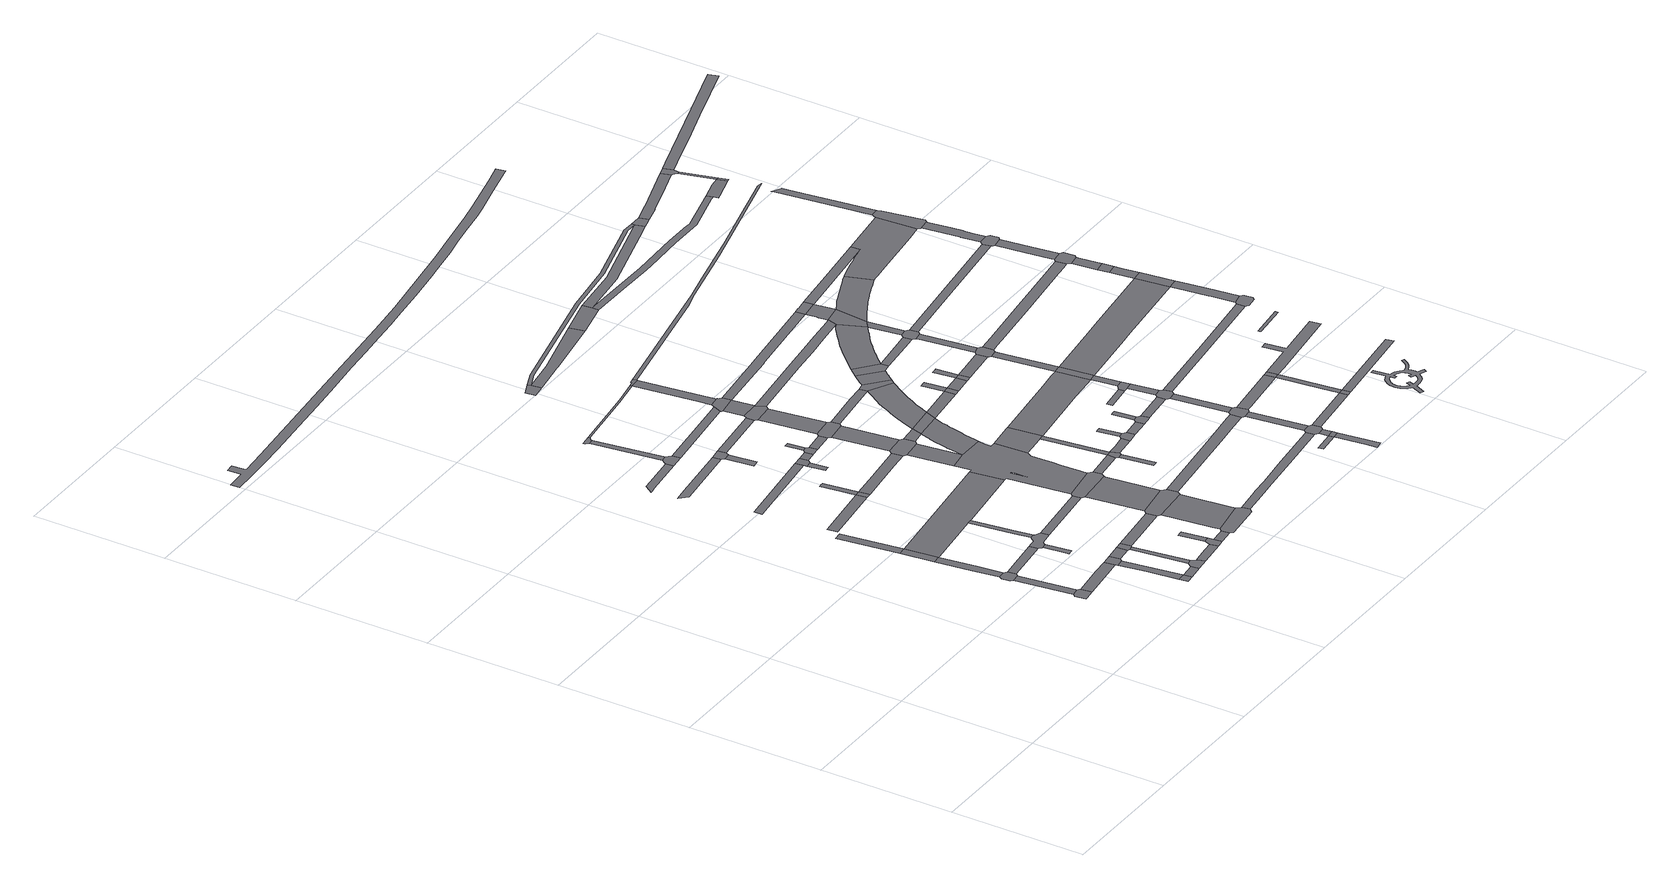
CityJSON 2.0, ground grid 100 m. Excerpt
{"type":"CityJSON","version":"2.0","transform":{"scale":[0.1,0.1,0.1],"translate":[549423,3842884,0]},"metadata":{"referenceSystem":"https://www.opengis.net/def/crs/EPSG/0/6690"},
"CityObjects":{
"road1":{"type":"Road","geometry":[{"type":"MultiSurface","lod":"1","boundaries":[[[0,1,2,3,4,5,6,7,8]]]}]},
"road2":{"type":"Road","attributes":{"RoadStructureAttribute.sectionType":"1"},"geometry":[{"type":"MultiSurface","lod":"1","boundaries":[[[9,10,2,1]]]}]},
"road3":{"type":"Road","geometry":[{"type":"MultiSurface","lod":"1","boundaries":[[[11,12,13,14,15,10,9,16,17]]]}]},
"road4":{"type":"Road","attributes":{"RoadStructureAttribute.sectionType":"1"},"geometry":[{"type":"MultiSurface","lod":"1","boundaries":[[[18,19,20,21,13,12]]]}]},
"road5":{"type":"Road","geometry":[{"type":"MultiSurface","lod":"1","boundaries":[[[22,23,20,19]]]}]},
"road6":{"type":"Road","attributes":{"RoadStructureAttribute.sectionType":"1"},"geometry":[{"type":"MultiSurface","lod":"1","boundaries":[[[24,25,8,7,26,27,28]]]}]},
"road7":{"type":"Road","attributes":{"RoadStructureAttribute.sectionType":"1"},"geometry":[{"type":"MultiSurface","lod":"1","boundaries":[[[29,30,23,22]]]}]},
"road8":{"type":"Road","attributes":{"RoadStructureAttribute.sectionType":"1"},"geometry":[{"type":"MultiSurface","lod":"1","boundaries":[[[31,32,17,16,33]]]}]},
"road9":{"type":"Road","geometry":[{"type":"MultiSurface","lod":"1","boundaries":[[[34,35,36,37]]]}]},
"road10":{"type":"Road","attributes":{"RoadStructureAttribute.sectionType":"1"},"geometry":[{"type":"MultiSurface","lod":"1","boundaries":[[[38,39,40,41,35,34]]]}]},
"road11":{"type":"Road","geometry":[{"type":"MultiSurface","lod":"1","boundaries":[[[42,24,28,39,38,43]]]}]},
"road12":{"type":"Road","attributes":{"RoadStructureAttribute.sectionType":"1"},"geometry":[{"type":"MultiSurface","lod":"1","boundaries":[[[44,45,34,37,46]]]}]},
"road13":{"type":"Road","geometry":[{"type":"MultiSurface","lod":"1","boundaries":[[[47,48,49,50,51,52,53]]]}]},
"road14":{"type":"Road","attributes":{"RoadStructureAttribute.sectionType":"1"},"geometry":[{"type":"MultiSurface","lod":"1","boundaries":[[[54,42,43,55]]]}]},
"road15":{"type":"Road","geometry":[{"type":"MultiSurface","lod":"1","boundaries":[[[56,57,44,46,58,59]]]}]},
"road16":{"type":"Road","geometry":[{"type":"MultiSurface","lod":"1","boundaries":[[[60,61,62,63,64,65,66,67,68,31,33,69,70,53,52,71,72,73,74,75]]]}]},
"road17":{"type":"Road","attributes":{"RoadStructureAttribute.sectionType":"1"},"geometry":[{"type":"MultiSurface","lod":"1","boundaries":[[[76,77,78,79]]]}]},
"road18":{"type":"Road","attributes":{"RoadStructureAttribute.sectionType":"1"},"geometry":[{"type":"MultiSurface","lod":"1","boundaries":[[[80,81,57,56]]]}]},
"road19":{"type":"Road","geometry":[{"type":"MultiSurface","lod":"1","boundaries":[[[82,54,55,81,80,83]]]}]},
"road20":{"type":"Road","attributes":{"RoadStructureAttribute.sectionType":"1"},"geometry":[{"type":"MultiSurface","lod":"1","boundaries":[[[84,85,86,87,63,62]]]}]},
"road21":{"type":"Road","attributes":{"RoadStructureAttribute.sectionType":"1"},"geometry":[{"type":"MultiSurface","lod":"1","boundaries":[[[88,89,90,91,92,93,94]]]}]},
"road22":{"type":"Road","attributes":{"RoadStructureAttribute.sectionType":"1"},"geometry":[{"type":"MultiSurface","lod":"1","boundaries":[[[95,96,97,59,58,98]]]}]},
"road23":{"type":"Road","geometry":[{"type":"MultiSurface","lod":"1","boundaries":[[[99,22,19,100,86,85,101,102]]]}]},
"road24":{"type":"Road","attributes":{"RoadStructureAttribute.sectionType":"1"},"geometry":[{"type":"MultiSurface","lod":"1","boundaries":[[[103,104,105,106,107,108]]]}]},
"road25":{"type":"Road","attributes":{"RoadStructureAttribute.sectionType":"1"},"geometry":[{"type":"MultiSurface","lod":"1","boundaries":[[[109,110,111,112]]]}]},
"road26":{"type":"Road","geometry":[{"type":"MultiSurface","lod":"1","boundaries":[[[113,76,79,114]]]}]},
"road27":{"type":"Road","geometry":[{"type":"MultiSurface","lod":"1","boundaries":[[[115,116,95,98,117,118]]]}]},
"road28":{"type":"Road","attributes":{"RoadStructureAttribute.sectionType":"1"},"geometry":[{"type":"MultiSurface","lod":"1","boundaries":[[[119,120,121,76,113]]]}]},
"road29":{"type":"Road","attributes":{"RoadStructureAttribute.sectionType":"1"},"geometry":[{"type":"MultiSurface","lod":"1","boundaries":[[[122,82,83,123,124]]]}]},
"road30":{"type":"Road","geometry":[{"type":"MultiSurface","lod":"1","boundaries":[[[125,126,127,116,115]]]}]},
"road31":{"type":"Road","attributes":{"RoadStructureAttribute.sectionType":"1"},"geometry":[{"type":"MultiSurface","lod":"1","boundaries":[[[128,75,74,129]]]}]},
"road32":{"type":"Road","geometry":[{"type":"MultiSurface","lod":"1","boundaries":[[[130,131,132,133,88,94,134,135]]]}]},
"road33":{"type":"Road","attributes":{"RoadStructureAttribute.sectionType":"1"},"geometry":[{"type":"MultiSurface","lod":"1","boundaries":[[[136,137,118,117,138]]]}]},
"road34":{"type":"Road","attributes":{"RoadStructureAttribute.sectionType":"1"},"geometry":[{"type":"MultiSurface","lod":"1","boundaries":[[[139,140,141,142,131,130]]]}]},
"road35":{"type":"Road","geometry":[{"type":"MultiSurface","lod":"1","boundaries":[[[143,144,145,146,141,140,147,148]]]}]},
"road36":{"type":"Road","geometry":[{"type":"MultiSurface","lod":"1","boundaries":[[[149,150,151,152,153,154]]]}]},
"road37":{"type":"Road","geometry":[{"type":"MultiSurface","lod":"1","boundaries":[[[155,103,108,154,153,156]]]}]},
"road38":{"type":"Road","geometry":[{"type":"MultiSurface","lod":"1","boundaries":[[[157,158,159,160,161]]]}]},
"road39":{"type":"Road","attributes":{"RoadStructureAttribute.sectionType":"1"},"geometry":[{"type":"MultiSurface","lod":"1","boundaries":[[[162,163,113,114,164,165,166]]]}]},
"road40":{"type":"Road","geometry":[{"type":"MultiSurface","lod":"1","boundaries":[[[167,109,112,161,160,168]]]}]},
"road41":{"type":"Road","geometry":[{"type":"MultiSurface","lod":"1","boundaries":[[[169,170,136,138,171,172,173,174]]]}]},
"road42":{"type":"Road","attributes":{"RoadStructureAttribute.sectionType":"1"},"geometry":[{"type":"MultiSurface","lod":"1","boundaries":[[[175,176,177,178,179,180,181,182,170,169]]]}]},
"road43":{"type":"Road","attributes":{"RoadStructureAttribute.sectionType":"1"},"geometry":[{"type":"MultiSurface","lod":"1","boundaries":[[[183,167,168,184,185]]]}]},
"road44":{"type":"Road","geometry":[{"type":"MultiSurface","lod":"1","boundaries":[[[186,187,188,122,124,180,179,189,190,191]]]}]},
"road45":{"type":"Road","geometry":[{"type":"MultiSurface","lod":"1","boundaries":[[[192,193,183,185,194,195]]]}]},
"road46":{"type":"Road","attributes":{"RoadStructureAttribute.sectionType":"1"},"geometry":[{"type":"MultiSurface","lod":"1","boundaries":[[[196,197,198,188,187]]]}]},
"road47":{"type":"Road","geometry":[{"type":"MultiSurface","lod":"1","boundaries":[[[199,200,193,192]]]}]},
"road48":{"type":"Road","attributes":{"RoadStructureAttribute.sectionType":"1"},"geometry":[{"type":"MultiSurface","lod":"1","boundaries":[[[201,202,203,135,134,204]]]}]},
"road49":{"type":"Road","geometry":[{"type":"MultiSurface","lod":"1","boundaries":[[[205,206,207,128,129,198,197,208,209]]]}]},
"road50":{"type":"Road","attributes":{"RoadStructureAttribute.sectionType":"1"},"geometry":[{"type":"MultiSurface","lod":"1","boundaries":[[[210,155,156,211]]]}]},
"road51":{"type":"Road","attributes":{"RoadStructureAttribute.sectionType":"1"},"geometry":[{"type":"MultiSurface","lod":"1","boundaries":[[[212,195,194,213]]]}]},
"road52":{"type":"Road","geometry":[{"type":"MultiSurface","lod":"1","boundaries":[[[214,215,216,217,218,219,220,221,222,223,224,99,102,225,226,206,205,227,228,229,230,231,232,233,234,235],[236,237,238,239,240,241,242]]]}]},
"road53":{"type":"Road","attributes":{"RoadStructureAttribute.sectionType":"1"},"geometry":[{"type":"MultiSurface","lod":"1","boundaries":[[[243,244,245,143,148,246,247,248]]]}]},
"road54":{"type":"Road","attributes":{"RoadStructureAttribute.sectionType":"1"},"geometry":[{"type":"MultiSurface","lod":"1","boundaries":[[[249,250,251,222,221]]]}]},
"road55":{"type":"Road","geometry":[{"type":"MultiSurface","lod":"1","boundaries":[[[252,253,162,166,250,249,254,255]]]}]},
"road56":{"type":"Road","attributes":{"RoadStructureAttribute.sectionType":"1"},"geometry":[{"type":"MultiSurface","lod":"1","boundaries":[[[256,257,253,252]]]}]},
"road57":{"type":"Road","geometry":[{"type":"MultiSurface","lod":"1","boundaries":[[[258,259,260,261,262]]]}]},
"road58":{"type":"Road","geometry":[{"type":"MultiSurface","lod":"1","boundaries":[[[263,264,265,212,213,257,256,266,267]]]}]},
"road59":{"type":"Road","attributes":{"RoadStructureAttribute.sectionType":"1"},"geometry":[{"type":"MultiSurface","lod":"1","boundaries":[[[268,209,208,269]]]}]},
"road60":{"type":"Road","attributes":{"RoadStructureAttribute.sectionType":"1"},"geometry":[{"type":"MultiSurface","lod":"1","boundaries":[[[270,271,265,264]]]}]},
"road61":{"type":"Road","attributes":{"RoadStructureAttribute.sectionType":"1"},"geometry":[{"type":"MultiSurface","lod":"1","boundaries":[[[272,255,254,273]]]}]},
"road62":{"type":"Road","geometry":[{"type":"MultiSurface","lod":"1","boundaries":[[[274,275,276,277,278,210,211,279,271,270,280,281]]]}]},
"road63":{"type":"Road","attributes":{"RoadStructureAttribute.sectionType":"1"},"geometry":[{"type":"MultiSurface","lod":"1","boundaries":[[[282,283,284,285,275,274]]]}]},
"road64":{"type":"Road","attributes":{"function":"1","RoadStructureAttribute.sectionType":"7"},"geometry":[{"type":"MultiSurface","lod":"1","boundaries":[[[286,287,288,289,290,291,292,293,294,295,296,273,297,298,299,300,301,302,303,304,305,221,220]]]}]},
"road65":{"type":"Road","geometry":[{"type":"MultiSurface","lod":"1","boundaries":[[[306,307,308,309,310,201,204,311,312,285,284,313]]]}]},
"road66":{"type":"Road","attributes":{"RoadStructureAttribute.sectionType":"1"},"geometry":[{"type":"MultiSurface","lod":"1","boundaries":[[[314,315,316,317,318]]]}]},
"road67":{"type":"Road","geometry":[{"type":"MultiSurface","lod":"1","boundaries":[[[319,268,269,318,317,320]]]}]},
"road68":{"type":"Road","attributes":{"RoadStructureAttribute.sectionType":"1"},"geometry":[{"type":"MultiSurface","lod":"1","boundaries":[[[321,322,323,248,324,325,309,308]]]}]},
"road69":{"type":"Road","geometry":[{"type":"MultiSurface","lod":"1","boundaries":[[[326,327,215,214,328,329,330,331,332]]]}]},
"road70":{"type":"Road","attributes":{"RoadStructureAttribute.sectionType":"1"},"geometry":[{"type":"MultiSurface","lod":"1","boundaries":[[[333,331,330,334,268,319]]]}]},
"road71":{"type":"Road","geometry":[{"type":"MultiSurface","lod":"1","boundaries":[[[335,272,273,296]]]}]},
"road72":{"type":"Road","geometry":[{"type":"MultiSurface","lod":"1","boundaries":[[[336,337,338,339,340,243,248,323,341,342]]]}]},
"road73":{"type":"Road","attributes":{"RoadStructureAttribute.sectionType":"1"},"geometry":[{"type":"MultiSurface","lod":"1","boundaries":[[[343,344,345,346,347,348,349,350,174,173,351,352,353,354,355,356]]]}]},
"road74":{"type":"Road","attributes":{"RoadStructureAttribute.sectionType":"1"},"geometry":[{"type":"MultiSurface","lod":"1","boundaries":[[[357,358,359,319,320,360]]]}]},
"road75":{"type":"Road","attributes":{"RoadStructureAttribute.sectionType":"1"},"geometry":[{"type":"MultiSurface","lod":"1","boundaries":[[[361,362,267,266,363]]]}]},
"road76":{"type":"Road","attributes":{"RoadStructureAttribute.sectionType":"1"},"geometry":[{"type":"MultiSurface","lod":"1","boundaries":[[[364,365,366,367,191,190,368,369,370,371,372]]]}]},
"road77":{"type":"Road","attributes":{"RoadStructureAttribute.sectionType":"1"},"geometry":[{"type":"MultiSurface","lod":"1","boundaries":[[[373,374,262,261,375,376,377]]]}]},
"road78":{"type":"Road","geometry":[{"type":"MultiSurface","lod":"1","boundaries":[[[378,379,357,360,380,381]]]}]},
"road79":{"type":"Road","attributes":{"function":"1","RoadStructureAttribute.sectionType":"7"},"geometry":[{"type":"MultiSurface","lod":"1","boundaries":[[[363,382,383,384,385,386,387,388,389,390,391,392,393,272,335,394,395,396,397,398,399,400,401,402,403,404,405,406,407]]]}]},
"road80":{"type":"Road","geometry":[{"type":"MultiSurface","lod":"1","boundaries":[[[408,409,410,379,378]]]}]},
"road81":{"type":"Road","geometry":[{"type":"MultiSurface","lod":"1","boundaries":[[[411,412,413,414,415,416,417,418,419,420,421,422,423,424,425,426,427,428,429,430,431,432,433,434,435,436,437,438,439,440,441,442,443,444,445,446,447,448,449,450,451,452]]]}]},
"road82":{"type":"Road","attributes":{"RoadStructureAttribute.sectionType":"1"},"geometry":[{"type":"MultiSurface","lod":"1","boundaries":[[[453,454,335,296,455,456]]]}]},
"road83":{"type":"Road","attributes":{"RoadStructureAttribute.sectionType":"1"},"geometry":[{"type":"MultiSurface","lod":"1","boundaries":[[[457,381,380,458]]]}]},
"road84":{"type":"Road","geometry":[{"type":"MultiSurface","lod":"1","boundaries":[[[459,361,363,407,460]]]}]},
"road85":{"type":"Road","geometry":[{"type":"MultiSurface","lod":"1","boundaries":[[[461,462,463,464,457,458,465,466,467,468,469]]]}]},
"road86":{"type":"Road","geometry":[{"type":"MultiSurface","lod":"1","boundaries":[[[470,471,472,473,463,462]]]}]},
"road87":{"type":"Road","geometry":[{"type":"MultiSurface","lod":"1","boundaries":[[[474,453,456,475]]]}]},
"road88":{"type":"Road","geometry":[{"type":"MultiSurface","lod":"1","boundaries":[[[476,477,478,479]]]}]},
"road89":{"type":"Road","attributes":{"RoadStructureAttribute.sectionType":"1"},"geometry":[{"type":"MultiSurface","lod":"1","boundaries":[[[480,481,482,483,326,332,484,485,486]]]}]},
"road90":{"type":"Road","geometry":[{"type":"MultiSurface","lod":"1","boundaries":[[[487,488,489,453,474]]]}]},
"road91":{"type":"Road","geometry":[{"type":"MultiSurface","lod":"1","boundaries":[[[490,491,492,493,494,459,460,495,496,497,498,499]]]}]},
"road92":{"type":"Road","attributes":{"RoadStructureAttribute.sectionType":"1"},"geometry":[{"type":"MultiSurface","lod":"1","boundaries":[[[500,501,502,503,504,505,506,507,274,281,508,509,510,511]]]}]},
"road93":{"type":"Road","attributes":{"RoadStructureAttribute.sectionType":"1"},"geometry":[{"type":"MultiSurface","lod":"1","boundaries":[[[512,513,474,475,514]]]}]},
"road94":{"type":"Road","attributes":{"RoadStructureAttribute.sectionType":"1"},"geometry":[{"type":"MultiSurface","lod":"1","boundaries":[[[515,479,516,517,518]]]}]},
"road95":{"type":"Road","attributes":{"RoadStructureAttribute.sectionType":"1"},"geometry":[{"type":"MultiSurface","lod":"1","boundaries":[[[519,520,521,522,523,524,313,284,525,526,527,528,529]]]}]},
"road96":{"type":"Road","geometry":[{"type":"MultiSurface","lod":"1","boundaries":[[[530,531,532,490,499,533,534,535]]]}]},
"road97":{"type":"Road","geometry":[{"type":"MultiSurface","lod":"1","boundaries":[[[536,476,479,515]]]}]},
"road98":{"type":"Road","attributes":{"RoadStructureAttribute.sectionType":"1"},"geometry":[{"type":"MultiSurface","lod":"1","boundaries":[[[537,538,476,536]]]}]},
"road99":{"type":"Road","attributes":{"RoadStructureAttribute.sectionType":"1"},"geometry":[{"type":"MultiSurface","lod":"1","boundaries":[[[539,540,469,468,541,542]]]}]},
"road100":{"type":"Road","geometry":[{"type":"MultiSurface","lod":"1","boundaries":[[[543,544,545,343,356,538,537,546,547,548,549]]]}]},
"road101":{"type":"Road","geometry":[{"type":"MultiSurface","lod":"1","boundaries":[[[550,512,514,551]]]}]},
"road102":{"type":"Road","attributes":{"RoadStructureAttribute.sectionType":"1"},"geometry":[{"type":"MultiSurface","lod":"1","boundaries":[[[552,553,554,555,544,543]]]}]},
"road103":{"type":"Road","geometry":[{"type":"MultiSurface","lod":"1","boundaries":[[[556,557,558,559]]]}]},
"road104":{"type":"Road","geometry":[{"type":"MultiSurface","lod":"1","boundaries":[[[560,561,562,512,550]]]}]},
"road105":{"type":"Road","geometry":[{"type":"MultiSurface","lod":"1","boundaries":[[[563,564,565,566,364,372,567,554,553,568,569,570]]]}]},
"road106":{"type":"Road","attributes":{"RoadStructureAttribute.sectionType":"1"},"geometry":[{"type":"MultiSurface","lod":"1","boundaries":[[[571,373,377,572,573]]]}]},
"road107":{"type":"Road","attributes":{"RoadStructureAttribute.sectionType":"1"},"geometry":[{"type":"MultiSurface","lod":"1","boundaries":[[[574,575,576,577,565,564]]]}]},
"road108":{"type":"Road","geometry":[{"type":"MultiSurface","lod":"1","boundaries":[[[578,579,539,542,580,581,582,576,575,583,584,585,586,587]]]}]},
"road109":{"type":"Road","attributes":{"RoadStructureAttribute.sectionType":"1"},"geometry":[{"type":"MultiSurface","lod":"1","boundaries":[[[588,589,590,591,592,593,594,550,551,595,596,597,598,599]]]}]},
"road110":{"type":"Road","attributes":{"RoadStructureAttribute.sectionType":"1"},"geometry":[{"type":"MultiSurface","lod":"1","boundaries":[[[600,601,579,578]]]}]},
"road111":{"type":"Road","geometry":[{"type":"MultiSurface","lod":"1","boundaries":[[[602,603,556,559,601,600]]]}]},
"road112":{"type":"Road","attributes":{"function":"1","RoadStructureAttribute.sectionType":"7"},"geometry":[{"type":"MultiSurface","lod":"1","boundaries":[[[511,604,605,606,607,608,609,610,611,612,613,530,535,614,615,616,617,618,619,620,621,622,623,624,625,626,627,628,629,630]]]}]},
"road113":{"type":"Road","attributes":{"RoadStructureAttribute.sectionType":"1"},"geometry":[{"type":"MultiSurface","lod":"1","boundaries":[[[631,632,633,634,535,534,635,636,637]]]}]},
"road114":{"type":"Road","attributes":{"RoadStructureAttribute.sectionType":"1"},"geometry":[{"type":"MultiSurface","lod":"1","boundaries":[[[638,639,486,640,603,602]]]}]},
"road115":{"type":"Road","attributes":{"RoadStructureAttribute.sectionType":"1"},"geometry":[{"type":"MultiSurface","lod":"1","boundaries":[[[641,642,549,548,643,644]]]}]},
"road116":{"type":"Road","geometry":[{"type":"MultiSurface","lod":"1","boundaries":[[[645,646,647,648,258,262,649,650,651,652,653,654]]]}]},
"road117":{"type":"Road","geometry":[{"type":"MultiSurface","lod":"1","boundaries":[[[655,480,486,639]]]}]},
"road118":{"type":"Road","attributes":{"RoadStructureAttribute.sectionType":"1"},"geometry":[{"type":"MultiSurface","lod":"1","boundaries":[[[656,657,658,659,480,655]]]}]},
"road119":{"type":"Road","attributes":{"RoadStructureAttribute.sectionType":"1"},"geometry":[{"type":"MultiSurface","lod":"1","boundaries":[[[660,661,570,569,662,663]]]}]},
"road120":{"type":"Road","geometry":[{"type":"MultiSurface","lod":"1","boundaries":[[[664,665,666,667,588,599,668,658,657,669,670,671]]]}]},
"road121":{"type":"Road","attributes":{"RoadStructureAttribute.sectionType":"1"},"geometry":[{"type":"MultiSurface","lod":"1","boundaries":[[[672,673,674,675,666,665]]]}]},
"road122":{"type":"Road","geometry":[{"type":"MultiSurface","lod":"1","boundaries":[[[676,677,678,679,680,631,637,681,674,673,682,683,684,685]]]}]},
"road123":{"type":"Road","attributes":{"RoadStructureAttribute.sectionType":"1"},"geometry":[{"type":"MultiSurface","lod":"1","boundaries":[[[686,687,630,688,679,678]]]}]},
"road124":{"type":"Road","geometry":[{"type":"MultiSurface","lod":"1","boundaries":[[[689,641,644,690]]]}]},
"road125":{"type":"Road","geometry":[{"type":"MultiSurface","lod":"1","boundaries":[[[691,500,511,630,687]]]}]},
"road126":{"type":"Road","attributes":{"RoadStructureAttribute.sectionType":"1"},"geometry":[{"type":"MultiSurface","lod":"1","boundaries":[[[692,693,663,694,641,689]]]}]},
"road127":{"type":"Road","attributes":{"RoadStructureAttribute.sectionType":"1"},"geometry":[{"type":"MultiSurface","lod":"1","boundaries":[[[695,696,697,529,698,699,500,691]]]}]},
"road128":{"type":"Road","geometry":[{"type":"MultiSurface","lod":"1","boundaries":[[[700,660,663,693]]]}]},
"road129":{"type":"Road","geometry":[{"type":"MultiSurface","lod":"1","boundaries":[[[701,702,703,704,705,706,707,519,529,697]]]}]},
"road130":{"type":"Road","attributes":{"RoadStructureAttribute.sectionType":"1"},"geometry":[{"type":"MultiSurface","lod":"1","boundaries":[[[708,709,710,711,712,713,714,715,716,717,718,719,720,721,722,336,342]]]}]},
"road131":{"type":"Road","attributes":{"RoadStructureAttribute.sectionType":"1"},"geometry":[{"type":"MultiSurface","lod":"1","boundaries":[[[653,723,724,571,573,725,726,727]]]}]},
"road132":{"type":"Road","attributes":{"RoadStructureAttribute.sectionType":"1"},"geometry":[{"type":"MultiSurface","lod":"1","boundaries":[[[728,729,730,731,587,586,732,733]]]}]},
"road133":{"type":"Road","attributes":{"RoadStructureAttribute.sectionType":"1"},"geometry":[{"type":"MultiSurface","lod":"1","boundaries":[[[734,735,736,737,738,739,740,741,742,743,744,745,746,747,748,749,750,751,752,753,754,755,756,757,758,759,760,761,762,763,764,765,766,767,768,769,770,771,772,773,774,775,776,777,778,779,780,781,782,783,784,785,786],[787,788,789,790,791,792,793,794,795,796,797,798,799,800,801,802,803,804,805,806,807,808,809,810,811,812,813,814,815,816,817,818,819,820,821,822]]]}]},
"road134":{"type":"Road","attributes":{"function":"1"},"geometry":[{"type":"MultiSurface","lod":"1","boundaries":[[[823,824,825,826,827,828,829,830,831,832,833,834,835,836,691,687,837,838,839,840,841,842,843,844,845,846,847,848,849,850,851]]]}]},
"road135":{"type":"Road","attributes":{"RoadStructureAttribute.sectionType":"1"},"geometry":[{"type":"MultiSurface","lod":"1","boundaries":[[[852,689,690,853]]]}]},
"road136":{"type":"Road","attributes":{"RoadStructureAttribute.sectionType":"1"},"geometry":[{"type":"MultiSurface","lod":"1","boundaries":[[[854,855,856,857,655,639,858,859,860,861]]]}]},
"road137":{"type":"Road","attributes":{"RoadStructureAttribute.sectionType":"1"},"geometry":[{"type":"MultiSurface","lod":"1","boundaries":[[[862,863,864,865,866,700,693,867,868,869]]]}]},
"road138":{"type":"Road","attributes":{"RoadStructureAttribute.sectionType":"1"},"geometry":[{"type":"MultiSurface","lod":"1","boundaries":[[[870,871,872,873,874,875,671,670,876,877,878,879,880,881]]]}]},
"road139":{"type":"Road","attributes":{"RoadStructureAttribute.sectionType":"1"},"geometry":[{"type":"MultiSurface","lod":"1","boundaries":[[[882,883,884,885,886,887,888,573,572,889,890,891,892,893,894,895,896]]]}]},
"road140":{"type":"Road","attributes":{"RoadStructureAttribute.sectionType":"1"},"geometry":[{"type":"MultiSurface","lod":"1","boundaries":[[[897,898,701,697,899]]]}]},
"road141":{"type":"Road","attributes":{"RoadStructureAttribute.sectionType":"1"},"geometry":[{"type":"MultiSurface","lod":"1","boundaries":[[[900,901,685,684,902,903]]]}]},
"road142":{"type":"Road","geometry":[{"type":"MultiSurface","lod":"1","boundaries":[[[904,905,906,907,908,909]]]}]},
"road143":{"type":"Road","geometry":[{"type":"MultiSurface","lod":"1","boundaries":[[[654,653,727,910,911,912]]]}]},
"road144":{"type":"Road","geometry":[{"type":"MultiSurface","lod":"1","boundaries":[[[913,897,899,914,915,916,917,918,919,920,921,922,923,924,925,926,823,851,927,928,929,930,931]]]}]},
"road145":{"type":"Road","geometry":[{"type":"MultiSurface","lod":"1","boundaries":[[[932,933,934,935,728,733,936,937,938,939,940,941]]]}]},
"road146":{"type":"Road","attributes":{"RoadStructureAttribute.sectionType":"1"},"geometry":[{"type":"MultiSurface","lod":"1","boundaries":[[[942,943,944,945,946,861,947,948,949,950,934,933]]]}]},
"road147":{"type":"Road","geometry":[{"type":"MultiSurface","lod":"1","boundaries":[[[951,854,861,946]]]}]},
"road148":{"type":"Road","attributes":{"RoadStructureAttribute.sectionType":"1"},"geometry":[{"type":"MultiSurface","lod":"1","boundaries":[[[952,953,954,955,956,854,951]]]}]},
"road149":{"type":"Road","geometry":[{"type":"MultiSurface","lod":"1","boundaries":[[[957,958,955,954]]]}]},
"road150":{"type":"Road","attributes":{"RoadStructureAttribute.sectionType":"1"},"geometry":[{"type":"MultiSurface","lod":"1","boundaries":[[[959,960,961,962,963,958,957]]]}]},
"road151":{"type":"Road","geometry":[{"type":"MultiSurface","lod":"1","boundaries":[[[964,965,966,967,870,881,963,962,968,969]]]}]},
"road152":{"type":"Road","attributes":{"RoadStructureAttribute.sectionType":"1"},"geometry":[{"type":"MultiSurface","lod":"1","boundaries":[[[970,971,972,973,974,975,965,964]]]}]},
"road153":{"type":"Road","attributes":{"RoadStructureAttribute.sectionType":"1"},"geometry":[{"type":"MultiSurface","lod":"1","boundaries":[[[976,977,978,979,912,911,980,981,982,983]]]}]},
"road154":{"type":"Road","geometry":[{"type":"MultiSurface","lod":"1","boundaries":[[[984,985,986,987,900,903,988,973,972,989,990,991]]]}]},
"road155":{"type":"Road","attributes":{"RoadStructureAttribute.sectionType":"1"},"geometry":[{"type":"MultiSurface","lod":"1","boundaries":[[[992,993,994,995,996,997,998,999,1000,1001,1002,1003,986,985]]]}]},
"road156":{"type":"Road","geometry":[{"type":"MultiSurface","lod":"1","boundaries":[[[1004,1005,1006,913,931,1007,999,998,1008,1009]]]}]},
"road157":{"type":"Road","geometry":[{"type":"MultiSurface","lod":"1","boundaries":[[[1010,1011,882,896,1012,1013,1014]]]}]},
"road158":{"type":"Road","attributes":{"RoadStructureAttribute.sectionType":"1"},"geometry":[{"type":"MultiSurface","lod":"1","boundaries":[[[1015,1016,1017,1018,1005,1004]]]}]},
"road159":{"type":"Road","geometry":[{"type":"MultiSurface","lod":"1","boundaries":[[[1019,976,983,1020,1021,1022,1023,1024]]]}]},
"road160":{"type":"Road","geometry":[{"type":"MultiSurface","lod":"1","boundaries":[[[1025,1010,1014,1026]]]}]},
"road161":{"type":"Road","attributes":{"RoadStructureAttribute.sectionType":"1"},"geometry":[{"type":"MultiSurface","lod":"1","boundaries":[[[1022,1021,1010,1025]]]}]},
"road162":{"type":"Road","attributes":{"RoadStructureAttribute.sectionType":"1"},"geometry":[{"type":"MultiSurface","lod":"1","boundaries":[[[1027,1028,1029,1030,1019,1024,1031,1032,1033,1034,1035,1036,1037]]]}]}
},
"vertices":[
[1781,735,0],[1771,744,0],[1710,735,0],[1702,725,0],[1695,716,0],[1705,636,0],[1723,639,0],[1801,649,0],[1791,728,0],
[1715,1162,0],[1657,1157,0],
[1714,1254,0],[1702,1263,0],[1643,1256,0],[1628,1232,0],[1635,1173,0],[1731,1185,0],[1724,1245,0],
[1679,1447,0],[1643,1720,0],[1583,1713,0],[1618,1446,0],
[1612,1967,0],[1552,1960,0],
[2155,774,0],[2034,759,0],[2037,679,0],[2044,679,0],[2165,695,0],
[1553,2421,0],[1493,2416,0],
[2067,1290,0],[1891,1267,0],[2075,1229,0],
[2292,253,0],[2229,246,0],[2237,184,0],[2300,193,0],
[2228,686,0],[2168,676,0],[2196,510,0],[2204,463,0],
[2234,784,0],[2244,705,0],
[2403,266,0],[2399,265,0],[2410,207,0],
[2123,1034,0],[2125,1023,0],[2145,1025,0],[2164,1027,0],[2163,1035,0],[2140,1214,0],[2102,1206,0],
[2352,800,0],[2362,720,0],
[2465,305,0],[2430,301,0],[2511,220,0],[2495,279,0],
[2218,1328,0],[2200,1337,0],[2200,1340,0],[2165,1337,0],[2163,1335,0],[2136,1301,0],[2134,1298,0],[2119,1297,0],[2099,1294,0],[2097,1211,0],[2101,1207,0],[2139,1216,0],[2142,1220,0],[2157,1240,0],[2254,1252,0],[2246,1313,0],
[2020,2582,0],[1560,2522,0],[1569,2444,0],[2030,2503,0],
[2411,720,0],[2377,713,0],
[2407,807,0],[2417,727,0],
[2185,1452,0],[2142,1785,0],[2104,1780,0],[2149,1452,0],
[1698,3838,0],[1401,3800,0],[1394,3799,0],[1351,3734,0],[1365,3736,0],[1402,3741,0],[1706,3780,0],
[2702,305,0],[2631,295,0],[2503,280,0],[2714,245,0],
[2651,2103,0],[1653,1722,0],[2143,1785,0],[2683,1856,0],
[1928,3621,0],[1481,3563,0],[1404,3553,0],[1377,3549,0],[1433,3496,0],[1936,3561,0],
[2143,3122,0],[1494,3037,0],[1498,2977,0],[2151,3061,0],
[2062,2587,0],[2072,2508,0],
[2761,356,0],[2717,350,0],[2774,253,0],[2767,313,0],
[2030,2844,0],[2010,2842,0],[1989,2839,0],
[2813,859,0],[2430,729,0],[2822,778,0],
[2736,543,0],[2714,540,0],[2691,537,0],
[2746,1378,0],[2755,1317,0],
[1770,3883,0],[1725,3877,0],[1710,3856,0],[1706,3850,0],[1813,3794,0],[1805,3852,0],
[2883,328,0],[2855,324,0],[2891,267,0],
[1703,4351,0],[1696,4394,0],[1657,4389,0],[1663,4345,0],
[1717,4437,0],[1637,4426,0],[1639,4413,0],[1648,4401,0],[1695,4407,0],[1718,4426,0],
[1979,3337,0],[1979,3335,0],[2006,3340,0],[2033,3345,0],[2008,3548,0],[1954,3540,0],
[2013,3632,0],[2021,3572,0],
[2173,2909,0],[2195,2912,0],[2218,2915,0],[2200,3043,0],[2155,3037,0],
[2581,2654,0],[2271,2614,0],[2281,2535,0],[2453,2557,0],[2592,2575,0],
[2214,3131,0],[2222,3070,0],
[3173,395,0],[2897,346,0],[2910,249,0],[3184,281,0],[3212,309,0],[3201,368,0],
[3169,430,0],[3159,517,0],[3141,661,0],[3141,664,0],[3125,790,0],[2845,762,0],[2887,427,0],[2891,399,0],
[2296,3142,0],[2281,3077,0],[2301,3080,0],
[3106,923,0],[3106,925,0],[2830,880,0],[3142,816,0],[3146,822,0],[3135,900,0],
[2345,3165,0],[2310,3161,0],[2369,3089,0],[2364,3150,0],
[3057,1320,0],[3056,1328,0],[2776,1301,0],
[2328,3294,0],[2294,3290,0],
[2464,3937,0],[2463,3937,0],[2330,3921,0],[2437,3874,0],
[3040,1443,0],[2762,1398,0],[2754,1388,0],[3077,1358,0],[3069,1419,0],
[2460,3690,0],[2458,3628,0],
[2514,3170,0],[2523,3108,0],
[3044,1902,0],[3034,2153,0],[2999,2148,0],[2990,2147,0],[2992,2158,0],[2994,2203,0],[3001,2248,0],[2805,2252,0],[2657,2226,0],[2672,2106,0],[2662,2104,0],[2703,1858,0],[2754,1458,0],[3038,1460,0],[3037,1475,0],[3035,1508,0],[3033,1549,0],[3032,1597,0],[3031,1649,0],[3029,1701,0],[3026,1791,0],[3024,1866,0],[2787,1848,0],[2790,1793,0],[2790,1783,0],[2791,1751,0],[2776,1867,0],[2779,1868,0],[2787,1869,0],
[2405,4541,0],[2244,4511,0],[2178,4500,0],[1721,4427,0],[2183,4487,0],[2407,4528,0],
[2764,2576,0],[2613,2558,0],[2623,2481,0],
[2748,2696,0],[2598,2679,0],[2782,2601,0],[2772,2680,0],
[2696,3109,0],[2545,3091,0],
[2059,5113,0],[1968,5073,0],[1980,4999,0],[2078,5015,0],[2069,5090,0],
[2705,3195,0],[2683,3211,0],[2532,3193,0],[2713,3133,0],[2706,3195,0],
[3295,1448,0],[3293,1386,0],
[2629,3628,0],[2479,3611,0],
[2909,2697,0],[2882,2615,0],
[2615,3719,0],[2472,3713,0],[2469,3707,0],[2469,3706,0],[2465,3698,0],[2462,3625,0],[2645,3647,0],[2649,3652,0],
[2614,3724,0],[2598,3878,0],[2598,3884,0],[2453,3862,0],
[3008,2293,0],[3015,2330,0],[3022,2368,0],[3032,2405,0],[3041,2443,0],[3048,2486,0],[3055,2508,0],[3063,2533,0],[3070,2566,0],[3085,2611,0],[3096,2640,0],[2868,2559,0],[2863,2543,0],[2860,2531,0],[2843,2474,0],[2836,2441,0],[2832,2409,0],[2830,2401,0],[2824,2376,0],[2817,2343,0],
[2562,3973,0],[2562,3974,0],[2559,3976,0],[2479,3963,0],[2480,3960,0],[2444,3869,0],[2451,3864,0],[2585,3950,0],
[3342,1123,0],[3362,1125,0],[3381,1128,0],[3350,1378,0],[3310,1368,0],
[3335,1453,0],[3357,1394,0],
[2546,4069,0],[2503,4383,0],[2484,4531,0],[2408,4514,0],[2467,4059,0],
[3247,2181,0],[3228,2178,0],[3116,1911,0],[3215,1924,0],[3234,1927,0],[3275,1932,0],[3278,1933,0],
[3333,1463,0],[3293,1463,0],
[3131,2726,0],
[2480,4567,0],[2441,4559,0],[2438,4559,0],[2441,4548,0],[2426,4545,0],[2483,4542,0],[2485,4542,0],
[4210,497,0],[4186,493,0],[3823,447,0],[3738,436,0],[3670,427,0],[3541,410,0],[3424,396,0],[3365,389,0],[3330,323,0],[3471,341,0],[3547,351,0],[3715,372,0],[3824,385,0],[4217,435,0],
[3515,1477,0],[3420,1464,0],[3341,1454,0],[3523,1415,0],
[3144,3250,0],[3010,3233,0],[3152,3190,0],
[4139,1030,0],[4108,1025,0],[4084,1022,0],[3818,988,0],[3819,908,0],[4023,934,0],[4095,943,0],[4114,945,0],[4148,950,0],
[2801,5252,0],[2321,5131,0],[2333,5057,0],[2358,5062,0],[2828,5145,0],
[3570,1505,0],[3531,1499,0],[3604,1426,0],[3596,1487,0],
[3146,3181,0],[3117,3131,0],[3082,3081,0],[3055,3036,0],[3033,2990,0],[3014,2948,0],[2997,2918,0],[2982,2890,0],[2957,2830,0],[2945,2797,0],[2911,2707,0],[2909,2700,0],[3132,2729,0],[3133,2731,0],[3149,2769,0],[3150,2772,0],[3165,2807,0],[3177,2839,0],[3197,2872,0],[3212,2905,0],[3226,2932,0],[3246,2965,0],[3263,2995,0],[3285,3030,0],[3310,3068,0],[3330,3098,0],
[3548,1668,0],[3528,1665,0],[3508,1662,0],
[4082,6647,0],[3762,6574,0],[3598,6540,0],[3333,6495,0],[3109,6453,0],[2804,6407,0],[2425,6348,0],[2130,6316,0],[1377,6239,0],[423,6141,0],[220,6124,0],[211,6144,0],[203,6228,0],[144,6223,0],[151,6129,0],[145,6120,0],[1,6112,0],[5,6044,0],[159,6051,0],[333,6065,0],[536,6082,0],[848,6113,0],[1115,6138,0],[1378,6168,0],[1432,6174,0],[1647,6198,0],[1856,6220,0],[2061,6242,0],[2221,6259,0],[2396,6283,0],[2620,6308,0],[2877,6345,0],[3022,6369,0],[3189,6396,0],[3344,6428,0],[3506,6457,0],[3666,6483,0],[3763,6504,0],[3983,6559,0],[4222,6614,0],[4241,6618,0],[4227,6683,0],
[3412,2762,0],[3407,2761,0],[3106,2642,0],[3417,2682,0],
[3742,1506,0],[3749,1444,0],
[3198,3257,0],[3352,3128,0],
[3799,1532,0],[3796,1534,0],[3757,1529,0],[3755,1527,0],[3776,1448,0],[3796,1450,0],[3813,1453,0],[3835,1456,0],[3819,1516,0],
[3776,1689,0],[3776,1694,0],[3756,1692,0],[3736,1688,0],
[3455,2767,0],[3465,2688,0],
[4249,349,0],[4087,329,0],[4092,290,0],[4254,309,0],
[3998,2277,0],[3987,2275,0],[3936,2269,0],[3805,2253,0],[3808,2003,0],[3969,2021,0],[4031,2029,0],
[3436,2934,0],[3413,2931,0],[3391,2928,0],
[3272,3358,0],[3257,3340,0],[3220,3290,0],[3205,3267,0],[3201,3262,0],[3372,3156,0],[3392,3181,0],[3394,3184,0],[3416,3209,0],[3427,3225,0],
[3768,3866,0],[3739,3862,0],[3553,3839,0],[3373,3816,0],[3177,3791,0],[2672,3726,0],[2627,3721,0],[2619,3720,0],[3168,3719,0],[3374,3746,0],[3551,3770,0],[3748,3796,0],
[3591,2785,0],[3473,2770,0],[3601,2705,0],
[4312,317,0],[4283,83,0],[4293,5,0],[4352,13,0],
[3745,4101,0],[3736,4100,0],[3103,4018,0],[3073,4014,0],[2589,3951,0],[2587,3951,0],[2953,3927,0],[3081,3943,0],[3111,3947,0],[3747,4029,0],[3749,4029,0],
[3326,3423,0],[3309,3403,0],[3292,3383,0],[3436,3226,0],[3488,3233,0],[3484,3293,0],
[4307,356,0],
[4298,424,0],[4241,416,0],
[4075,1549,0],[3828,1517,0],[3943,1469,0],[4080,1486,0],
[4286,523,0],[4226,518,0],[4218,506,0],[4308,437,0],[4311,441,0],[4316,448,0],[4306,507,0],
[3635,2790,0],[3645,2711,0],
[4235,911,0],[4232,942,0],[4172,935,0],[4176,904,0],
[4022,1810,0],[3832,1785,0],[3838,1741,0],[4028,1765,0],
[3616,2956,0],[3594,2953,0],[3571,2951,0],
[4228,1050,0],[4216,1060,0],[4157,1052,0],[4148,1041,0],[4161,941,0],[4241,951,0],[4251,962,0],[4237,1041,0],
[3085,5323,0],[3093,5203,0],[3094,5253,0],
[4165,1457,0],[4163,1472,0],[4104,1466,0],[4106,1451,0],
[4150,1576,0],[4091,1568,0],[4089,1479,0],[4092,1476,0],[4099,1471,0],[4163,1475,0],[4172,1486,0],[4174,1490,0],[4182,1500,0],[4172,1561,0],
[3907,2825,0],[3879,2821,0],[3859,2819,0],[3800,2812,0],[3727,2802,0],[3723,2802,0],[3653,2793,0],[3733,2722,0],[3801,2731,0],[3872,2740,0],[3889,2742,0],[3922,2746,0],
[4123,1778,0],[4065,1770,0],
[4114,1846,0],[4056,1838,0],
[3700,3769,0],[3633,3716,0],[3589,3678,0],[3557,3653,0],[3539,3638,0],[3455,3557,0],[3435,3537,0],[3393,3494,0],[3371,3471,0],[3349,3446,0],[3493,3302,0],[3495,3304,0],[3510,3320,0],[3527,3343,0],[3550,3363,0],[3552,3365,0],[3574,3391,0],[3594,3411,0],[3616,3431,0],[3651,3461,0],[3678,3489,0],[3713,3517,0],[3758,3550,0],[3785,3573,0],[3792,3578,0],[3810,3593,0],[3826,3604,0],
[3841,3340,0],[3823,3337,0],[3795,3334,0],[3491,3294,0],[3795,3272,0],[3829,3276,0],[3851,3278,0],
[4092,2012,0],[4090,2037,0],[4035,2004,0],
[4740,564,0],[4693,558,0],[4701,498,0],[4748,504,0],
[4022,5578,0],[3484,5430,0],[3082,5372,0],[2177,5164,0],[2185,5140,0],[3087,5347,0],[3489,5406,0],[4025,5553,0],[4111,5553,0],[4111,5578,0],
[4057,2284,0],
[4000,2721,0],[3998,2735,0],[3939,2728,0],[3942,2714,0],
[4673,1098,0],[4277,1046,0],[4287,967,0],[4683,1018,0],
[3995,2849,0],[3983,2859,0],[3925,2844,0],[3916,2834,0],[3928,2740,0],[4007,2747,0],[4015,2758,0],[4008,2838,0],
[3931,3259,0],[3930,3268,0],[3870,3260,0],[3872,3251,0],
[3931,3361,0],[3928,3363,0],[3916,3372,0],[3858,3363,0],[3848,3350,0],[3859,3271,0],[3939,3280,0],[3940,3281,0],[3949,3293,0],[3943,3352,0],
[3883,3634,0],[3882,3642,0],[3828,3596,0],
[4780,569,0],[4788,509,0],
[3905,3891,0],
[4765,689,0],[4722,1023,0],[4725,684,0],
[3899,3936,0],[3894,3967,0],[3883,4050,0],[3758,3951,0],[3760,3935,0],
[4712,1103,0],
[3874,4119,0],[3849,4116,0],[3846,4115,0],[3844,4115,0],[3798,4109,0],[3787,4107,0],[3749,4102,0],
[2512,4547,0],[3453,4734,0],[3556,4768,0],[3935,4854,0],[4069,4885,0],[4284,4940,0],[4979,5119,0],[4942,5126,0],[4588,5033,0],[4398,4986,0],[4216,4939,0],[4104,4913,0],[3777,4837,0],[3568,4785,0],[2588,4588,0],
[3983,5517,0],[3462,5370,0],[3476,5301,0],[4003,5450,0],[4130,5485,0],
[5323,1708,0],[4716,1630,0],[4688,1627,0],[4661,1623,0],[4669,1563,0],[5330,1648,0],
[5146,395,0],[5123,402,0],[5105,404,0],[5090,524,0],[5060,520,0],[5073,419,0],[5029,397,0],[4999,361,0],[4998,359,0],[4988,335,0],[4986,333,0],[4984,291,0],[4991,259,0],[5007,231,0],[5020,216,0],[5029,208,0],[5036,202,0],[5045,195,0],[5013,119,0],[5041,108,0],[5072,183,0],[5083,182,0],[5106,183,0],[5111,183,0],[5136,186,0],[5160,194,0],[5185,213,0],[5194,224,0],[5199,231,0],[5203,235,0],[5208,242,0],[5257,222,0],[5272,248,0],[5222,269,0],[5226,286,0],[5225,300,0],[5225,317,0],[5221,337,0],[5246,348,0],[5269,363,0],[5287,383,0],[5299,403,0],[5309,422,0],[5292,431,0],[5282,413,0],[5271,395,0],[5256,379,0],[5236,366,0],[5213,355,0],[5194,350,0],[5190,357,0],[5174,375,0],[5147,394,0],[5041,238,0],[5031,249,0],[5019,270,0],[5014,293,0],[5016,325,0],[5024,343,0],[5025,345,0],[5048,373,0],[5075,387,0],[5080,349,0],[5110,353,0],[5107,373,0],[5117,372,0],[5132,368,0],[5134,367,0],[5154,353,0],[5165,339,0],[5169,333,0],[5172,321,0],[5174,309,0],[5175,287,0],[5171,289,0],[5156,296,0],[5144,268,0],[5179,253,0],[5174,247,0],[5170,242,0],[5164,235,0],[5146,221,0],[5129,215,0],[5107,213,0],[5083,214,0],[5097,248,0],[5070,259,0],[5056,226,0],[5047,233,0],
[4280,4060,0],[4240,4045,0],[4203,4029,0],[4153,4009,0],[4131,4000,0],[4106,3989,0],[4091,3983,0],[4026,3955,0],[3994,3940,0],[3966,3924,0],[3952,3917,0],[3919,3899,0],[3915,3897,0],[3914,3896,0],[3884,3644,0],[3896,3651,0],[3924,3669,0],[3956,3689,0],[3981,3705,0],[4018,3725,0],[4085,3761,0],[4163,3796,0],[4195,3812,0],[4200,3814,0],[4250,3835,0],[4259,3838,0],[4289,3850,0],[4335,3868,0],[4346,3873,0],
[5460,657,0],[5469,597,0],
[5248,2440,0],[4627,2358,0],[4517,2344,0],[4471,2338,0],[4549,2096,0],[4658,2110,0],[5280,2190,0],[5280,2189,0],
[5025,1144,0],[5005,1296,0],[4960,1290,0],[4981,1138,0],[4797,1114,0],[4807,1034,0],[5401,1111,0],[5391,1191,0],
[5155,2986,0],[5095,2978,0],[5033,2970,0],[4565,2909,0],[4132,2854,0],[4065,2845,0],[4074,2766,0],[4142,2775,0],[4575,2831,0],[5043,2891,0],[5115,2900,0],[5167,2907,0],
[4661,5347,0],[4311,5258,0],[4276,5260,0],[4065,5260,0],[3877,5253,0],[3676,5246,0],[3532,5248,0],[3399,5199,0],[3676,5196,0],[3736,5198,0],[4066,5210,0],[4276,5210,0],[4323,5211,0],[4640,5295,0],[4672,5301,0],
[4615,4216,0],[4261,4170,0],[4617,4146,0],
[5088,3503,0],[4507,3427,0],[4514,3367,0],[5102,3442,0],
[5376,1446,0],[5115,1417,0],[5113,1416,0],[5116,1406,0],[5119,1396,0],[5379,1426,0],
[4181,5499,0],[4220,5509,0],[4201,5578,0],
[5010,4268,0],[4579,4138,0],[4559,4133,0],[4547,4130,0],[4517,4125,0],[4482,4117,0],[4469,4113,0],[4444,4107,0],[4414,4099,0],[4382,4091,0],[4345,4081,0],[4316,4072,0],[4314,4071,0],[4310,4070,0],[4372,3876,0],[4392,3879,0],[4522,3896,0],[4906,3946,0],[5030,3963,0],
[5433,1730,0],[5419,1743,0],[5340,1727,0],[5329,1714,0],[5339,1641,0],[5352,1631,0],[5432,1643,0],[5436,1648,0],[5450,1663,0],[5441,1723,0],
[5396,1920,0],[5365,2150,0],[5359,2197,0],[5359,2199,0],[5359,2200,0],[5280,2187,0],[5287,2140,0],[5316,1916,0],[5316,1909,0],
[5327,2449,0],
[5315,2546,0],[5311,2576,0],[5304,2630,0],[5225,2615,0],[5231,2573,0],
[5293,2714,0],[5214,2700,0],
[5288,2749,0],[5270,2883,0],[5269,2896,0],[5269,2898,0],[5190,2884,0],
[5255,3015,0],[5175,3006,0],[5157,2988,0],[5156,2987,0],[5286,2920,0],[5276,3001,0],
[5252,3034,0],[5229,3215,0],[5199,3438,0],[5121,3423,0],[5149,3205,0],[5172,3027,0],
[4740,5744,0],[4425,5644,0],[4387,5632,0],[4342,5618,0],[4344,5542,0],[4345,5543,0],[4525,5597,0],[4763,5674,0],
[5196,3526,0],[5186,3533,0],[5107,3528,0],[5096,3513,0],[5110,3434,0],[5207,3447,0],[5218,3459,0],[5208,3517,0],
[5173,3629,0],[5170,3668,0],[5168,3682,0],[5167,3701,0],[5155,3790,0],[5135,3949,0],[5134,3956,0],[5074,3948,0],[5053,3944,0],[5089,3672,0],[5089,3668,0],[5095,3620,0],
[5084,4307,0],[5024,4304,0],[5018,4287,0],[5049,3948,0],[5153,3978,0],[5099,4279,0],
[4867,5393,0],[4799,5383,0],[4682,5265,0],[4705,5271,0],[4890,5323,0],
[4998,4976,0],[4965,4995,0],[4931,5015,0],[4935,4991,0],
[4804,5764,0],[4784,5661,0],[4797,5648,0],[4821,5655,0],[4821,5673,0],[4826,5694,0],
[4891,5395,0],[4910,5328,0],
[5943,6122,0],[5921,6115,0],[5523,5989,0],[4870,5785,0],[5005,5752,0],[5185,5806,0],[5484,5899,0],[5748,5982,0],[5785,5993,0],[5955,6046,0],[5966,6050,0]
]}
